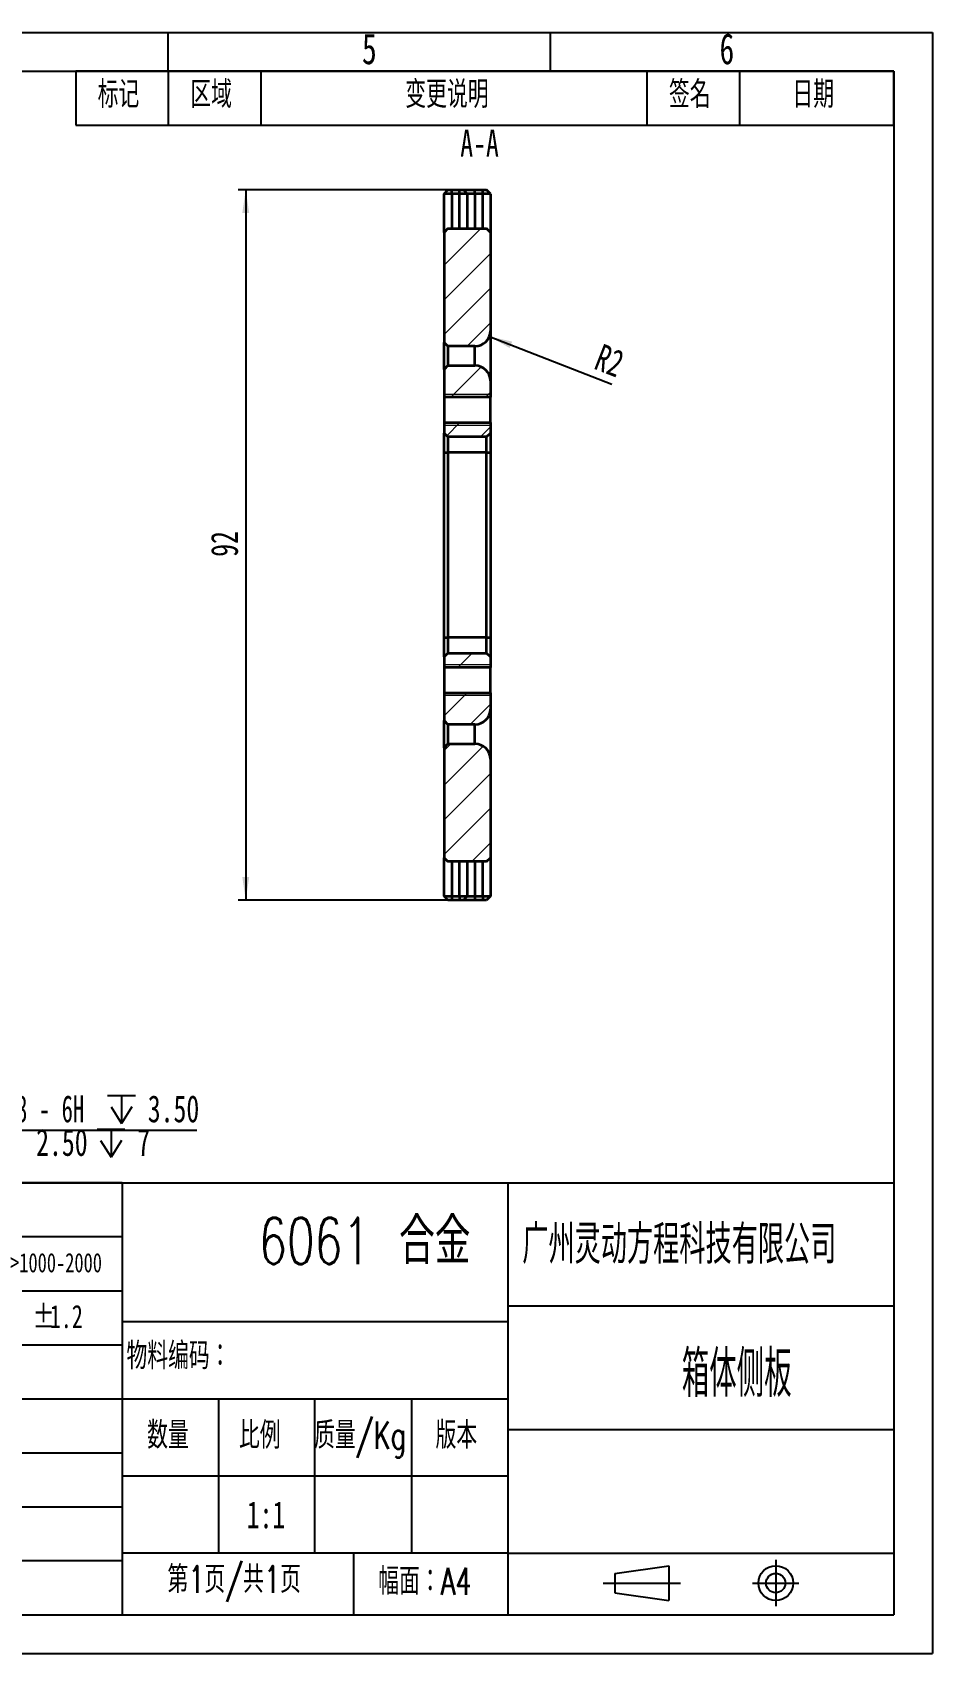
# Model space of a CAD drawing. Header units: millimetres. Extents: x 0 to 297, y 0 to 210.
# Drawn here: x 180.4 to 297, y 0 to 210 of the extents above; entities that cross this region are included whole.
import ezdxf

# ---------------------------------------------------------------- set-up
doc = ezdxf.new("R2010")
doc.units = ezdxf.units.MM
doc.linetypes.add('CENTERX2', pattern=[20.32, 12.7, -2.54, 2.54, -2.54])
for name, color, linetype in [('中心线', 6, 'CENTERX2'), ('尺寸线', 5, 'Continuous'), ('细实线', 7, 'Continuous')]:
    doc.layers.add(name, color=color, linetype=linetype)
doc.layers.add('图框', color=7, linetype='Continuous', lineweight=50)
doc.layers.add('粗实线', color=7, linetype='Continuous', lineweight=25)
doc.styles.add('SLDTEXTSTYLE0', font='TXT', dxfattribs={"width": 0.7, "bigfont": 'bigfont'})
doc.styles.add('SLDTEXTSTYLE1', font='TXT', dxfattribs={"width": 0.7})
doc.styles.add('SLDTEXTSTYLE2', font='TXT', dxfattribs={"width": 0.616621, "bigfont": 'bigfont'})
doc.styles.add('SLDTEXTSTYLE3', font='TXT', dxfattribs={"width": 0.538729, "bigfont": 'bigfont'})
doc.styles.add('SLDTEXTSTYLE5', font='TXT', dxfattribs={"width": 0.616667})
doc.dimstyles.new('SLDDIMSTYLE0', dxfattribs={"dimtxt": 3.5, "dimasz": 3, "dimexe": 0, "dimexo": 0.0625, "dimgap": 0.875, "dimtad": 2, "dimrnd": 1e-09, "dimzin": 12, "dimdsep": 46, "dimtxsty": 'SLDTEXTSTYLE1', "dimsah": 1, "dimcen": 0, "dimadec": 0, "dimazin": 3, "dimtfac": 1, "dimtofl": 0, "dimtmove": 0, "dimatfit": 3, "dimfxl": 0, "dimfrac": 2, "dimtolj": 1, "dimtzin": 12, "dimarcsym": 0})
doc.dimstyles.new('SLDDIMSTYLE3', dxfattribs={"dimtxt": 3.5, "dimasz": 3, "dimexe": 0, "dimexo": 0.0625, "dimgap": 0.875, "dimtad": 0, "dimtih": 1, "dimtoh": 1, "dimdec": 6, "dimrnd": 1e-09, "dimzin": 12, "dimdsep": 46, "dimtxsty": 'SLDTEXTSTYLE1', "dimblk1": 'NONE', "dimsah": 1, "dimcen": 0, "dimadec": 0, "dimazin": 3, "dimtfac": 1, "dimtmove": 0, "dimatfit": 3, "dimldrblk": 'NONE', "dimfxl": 0, "dimfrac": 2, "dimtolj": 1, "dimtzin": 12, "dimarcsym": 0})
doc.dimstyles.new('SLDDIMSTYLE4', dxfattribs={"dimtxt": 3.5, "dimasz": 3, "dimexe": 0, "dimexo": 0.0625, "dimgap": 0.875, "dimtad": 2, "dimrnd": 1e-09, "dimzin": 12, "dimdsep": 46, "dimtxsty": 'SLDTEXTSTYLE1', "dimsah": 1, "dimcen": 0.09, "dimadec": 0, "dimazin": 3, "dimtfac": 1, "dimtofl": 0, "dimtmove": 0, "dimatfit": 3, "dimfxl": 0, "dimfrac": 2, "dimtolj": 1, "dimtzin": 12, "dimarcsym": 0})

# ---------------------------------------------------------------- blocks, each defined once
blk = doc.blocks.new('SW_TABLEANNOTATION_0')
at = {"layer": '细实线', "color": 0}
for p, q in [((0, 0), (0, -7)), ((0, 0), (12, 0)), ((0, 0), (0, -7)), ((106, 0), (0, 0)), ((12, 0), (12, -7)), ((12, 0), (24, 0)), ((24, 0), (24, -7)), ((24, 0), (74, 0)), ((74, 0), (74, -7)), ((74, 0), (86, 0)), ((86, 0), (86, -7)), ((86, 0), (106, 0)), ((106, 0), (106, -7)), ((106, -7), (106, 0)), ((0, -7), (12, -7)), ((0, -7), (106, -7)), ((12, -7), (24, -7)), ((24, -7), (74, -7)), ((74, -7), (86, -7)), ((86, -7), (106, -7))]:
    blk.add_line(p, q, dxfattribs=at)
at = {"layer": '细实线', "color": 0, "char_height": 3.5, "attachment_point": 1, "style": 'SLDTEXTSTYLE0'}
for s, insert in [('标记', (2.85, -1.28)), ('区域', (14.85, -1.28)), ('变更说明', (42.7, -1.28)), ('签名', (76.85, -1.28)), ('日期', (92.85, -1.28))]:
    blk.add_mtext(s, dxfattribs=dict(at, insert=insert))
blk = doc.blocks.new('SW_TABLEANNOTATION_1')
at = {"layer": '细实线', "color": 0}
for p, q in [((0, 0), (0, -7)), ((0, 0), (5, 0)), ((5, 0), (10, 0)), ((10, 0), (21, 0)), ((21, 0), (33, 0)), ((33, 0), (47, 0)), ((47, 0), (63, 0)), ((63, 0), (80, 0)), ((80, 0), (80, -7)), ((0, -7), (0, -14)), ((0, -7), (5, -7)), ((5, -7), (10, -7)), ((10, -7), (10, -14)), ((10, -7), (21, -7)), ((21, -7), (21, -14)), ((21, -7), (33, -7)), ((33, -7), (33, -14)), ((33, -7), (47, -7)), ((47, -7), (47, -14)), ((47, -7), (63, -7)), ((63, -7), (63, -14)), ((63, -7), (80, -7)), ((80, -7), (80, -14)), ((0, -14), (0, -21)), ((0, -14), (5, -14)), ((5, -14), (10, -14)), ((10, -14), (10, -21)), ((10, -14), (21, -14)), ((21, -14), (21, -21)), ((21, -14), (33, -14)), ((33, -14), (33, -21)), ((33, -14), (47, -14)), ((47, -14), (47, -21)), ((47, -14), (63, -14)), ((63, -14), (63, -21)), ((63, -14), (80, -14)), ((80, -14), (80, -21)), ((0, -21), (0, -28)), ((0, -21), (5, -21)), ((5, -21), (10, -21)), ((10, -21), (21, -21)), ((21, -21), (21, -28)), ((21, -21), (21, -28)), ((21, -21), (33, -21)), ((33, -21), (47, -21)), ((47, -21), (63, -21)), ((63, -21), (80, -21)), ((80, -21), (80, -28)), ((0, -28), (5, -28)), ((5, -28), (10, -28)), ((10, -28), (21, -28)), ((21, -28), (33, -28)), ((33, -28), (47, -28)), ((47, -28), (63, -28)), ((63, -28), (80, -28))]:
    blk.add_line(p, q, dxfattribs=at)
at = {"layer": '细实线', "color": 0, "attachment_point": 1}
for s, insert, char_height, style in [('未注线性尺寸公差', (27.75, -1.56), 3.5, 'SLDTEXTSTYLE0'), ('0-6', (3.13, -9.12), 2.5, 'SLDTEXTSTYLE1'), ('>6-30', (12.24, -9.12), 2.5, 'SLDTEXTSTYLE1'), ('>30-120', (22.64, -9.12), 2.5, 'SLDTEXTSTYLE1'), ('>120-400', (35.1, -9.12), 2.5, 'SLDTEXTSTYLE1'), ('>400-1000', (49.55, -9.12), 2.5, 'SLDTEXTSTYLE1'), ('>1000-2000', (65.5, -9.12), 2.5, 'SLDTEXTSTYLE1'), ('%%p', (1.91, -15.84), 3, 'SLDTEXTSTYLE1'), ('0.1', (4.14, -15.84), 3, 'SLDTEXTSTYLE1'), ('%%p', (12.41, -15.84), 3, 'SLDTEXTSTYLE1'), ('0.2', (14.64, -15.84), 3, 'SLDTEXTSTYLE1'), ('%%p', (23.91, -15.84), 3, 'SLDTEXTSTYLE1'), ('0.3', (26.14, -15.84), 3, 'SLDTEXTSTYLE1'), ('%%p', (36.91, -15.84), 3, 'SLDTEXTSTYLE1'), ('0.5', (39.14, -15.84), 3, 'SLDTEXTSTYLE1'), ('%%p', (51.92, -15.84), 3, 'SLDTEXTSTYLE1'), ('0.8', (54.14, -15.84), 3, 'SLDTEXTSTYLE1'), ('%%p', (68.41, -15.84), 3, 'SLDTEXTSTYLE1'), ('1.2', (70.64, -15.84), 3, 'SLDTEXTSTYLE1'), ('未注角度', (4.38, -22.56), 3.5, 'SLDTEXTSTYLE0'), ('%%p', (47.57, -22.56), 3.5, 'SLDTEXTSTYLE1'), ('1', (50.17, -22.56), 3.5, 'SLDTEXTSTYLE1'), ('%%d', (51.7, -22.56), 3.5, 'SLDTEXTSTYLE1')]:
    blk.add_mtext(s, dxfattribs=dict(at, insert=insert, char_height=char_height, style=style))
blk = doc.blocks.new('SW_SYMBOL_HOLE_DEPTH')
at = {"layer": '尺寸线', "color": 0}
for p, q in [((0, 875), (800, 875)), ((100, 555), (400, 75)), ((400, 875), (400, 75)), ((700, 555), (400, 75))]:
    blk.add_line(p, q, dxfattribs=at)
blk = doc.blocks.new('_D_19')
at = {"layer": '尺寸线'}
for p, q in [((164.97, 78.75), (165.62, 76.34)), ((165.62, 76.34), (167.9, 67.81)), ((167.9, 67.81), (201.7, 67.81))]:
    blk.add_line(p, q, dxfattribs=at)
blk.add_solid([(165.62, 76.34), (165.96, 73.32), (166.83, 73.56)], dxfattribs=at)
at = {"layer": '尺寸线', "xscale": 0.004511737089201878, "yscale": 0.004511737089201878, "zscale": 0.004511737089201878}
for p in [(190.13, 68.33), (188.77, 63.98)]:
    blk.add_blockref('SW_SYMBOL_HOLE_DEPTH', p, dxfattribs=at)
at = {"layer": '尺寸线', "char_height": 3.5, "attachment_point": 1}
for s, insert, style in [('8 x  M3 - 6H', (169.49, 72.32), 'SLDTEXTSTYLE5'), ('3.50', (195.34, 72.32), 'SLDTEXTSTYLE1'), ('%%c', (175.45, 67.99), 'SLDTEXTSTYLE1'), ('2.50', (180.88, 67.97), 'SLDTEXTSTYLE1'), ('7', (193.98, 67.97), 'SLDTEXTSTYLE1')]:
    blk.add_mtext(s, dxfattribs=dict(at, insert=insert, style=style))
blk = doc.blocks.new('_None')
blk = doc.blocks.new('_D_24')
at = {"layer": '尺寸线'}
for p, q in [((235.72, 189.6), (207.03, 189.6)), ((208.03, 189.6), (208.03, 97.6)), ((235.72, 97.6), (207.03, 97.6))]:
    blk.add_line(p, q, dxfattribs=at)
for points in [[(208.03, 189.6), (207.58, 186.6), (208.48, 186.6)], [(208.03, 97.6), (208.48, 100.6), (207.58, 100.6)]]:
    blk.add_solid(points, dxfattribs=at)
at = {"layer": '尺寸线', "insert": (203.51, 142.07), "char_height": 3.5, "attachment_point": 1, "rotation": 90, "style": 'SLDTEXTSTYLE1'}
blk.add_mtext('92', dxfattribs=at)
blk = doc.blocks.new('_D_25')
at = {"layer": '尺寸线'}
blk.add_line((239.59, 170.62), (255.47, 164.44), dxfattribs=at)
blk.add_solid([(239.59, 170.62), (242.22, 169.12), (242.55, 169.95)], dxfattribs=at)
at = {"layer": '尺寸线', "insert": (254.24, 169.74), "char_height": 3.5, "attachment_point": 1, "rotation": 338.7318, "style": 'SLDTEXTSTYLE1'}
blk.add_mtext('R2', dxfattribs=at)

msp = doc.modelspace()

# ---------------------------------------------------------------- hatches: boundary and pattern name
at = {"layer": '细实线', "linetype": 'Continuous', "lineweight": 18}
h = msp.add_hatch(dxfattribs=at)
h.set_pattern_fill('ANSI31', color=256, style=0)
edge = h.paths.add_edge_path(flags=0)
edge.add_line((239.7245897, 171.3489408), (239.7245897, 184.0989408))
edge.add_line((239.7245897, 184.0989408), (239.2245897, 184.5989408))
edge.add_line((239.2245897, 184.5989408), (234.2245897, 184.5989408))
edge.add_line((234.2245897, 184.5989408), (233.7245897, 184.0989408))
edge.add_line((233.7245897, 184.0989408), (233.7245897, 169.8489408))
edge.add_line((233.7245897, 169.8489408), (234.2245897, 169.3489408))
edge.add_line((234.2245897, 169.3489408), (237.7245897, 169.3489408))
edge.add_arc((237.7245897, 171.3489408), 2, 270, 360)
h = msp.add_hatch(dxfattribs=at)
h.set_pattern_fill('ANSI31', color=256, style=0)
edge = h.paths.add_edge_path(flags=0)
edge.add_line((239.7245897, 162.7489408), (239.7245897, 164.8489408))
edge.add_arc((237.7245897, 164.8489408), 2, 0, 90)
edge.add_line((237.7245897, 166.8489408), (234.2245897, 166.8489408))
edge.add_line((234.2245897, 166.8489408), (233.7245897, 166.3489408))
edge.add_line((233.7245897, 166.3489408), (233.7245897, 162.7489408))
edge.add_line((233.7245897, 162.7489408), (239.7245897, 162.7489408))
h = msp.add_hatch(dxfattribs=at)
h.set_pattern_fill('ANSI31', color=256, style=0)
h.paths.add_polyline_path([(234.2245897, 157.5989408), (239.2245897, 157.5989408), (239.7245897, 158.0989408), (239.7245897, 159.4489408), (233.7245897, 159.4489408), (233.7245897, 158.0989408)], flags=0)
h = msp.add_hatch(dxfattribs=at)
h.set_pattern_fill('ANSI31', color=256, style=0)
h.paths.add_polyline_path([(239.2245897, 129.5989408), (234.2245897, 129.5989408), (233.7245897, 129.0989408), (233.7245897, 127.7489408), (239.7245897, 127.7489408), (239.7245897, 129.0989408)], flags=0)
h = msp.add_hatch(dxfattribs=at)
h.set_pattern_fill('ANSI31', color=256, style=0)
edge = h.paths.add_edge_path(flags=0)
edge.add_line((239.7245897, 122.3489408), (239.7245897, 124.4489408))
edge.add_line((239.7245897, 124.4489408), (233.7245897, 124.4489408))
edge.add_line((233.7245897, 124.4489408), (233.7245897, 120.8489408))
edge.add_line((233.7245897, 120.8489408), (234.2245897, 120.3489408))
edge.add_line((234.2245897, 120.3489408), (237.7245897, 120.3489408))
edge.add_arc((237.7245897, 122.3489408), 2, 270, 360)
h = msp.add_hatch(dxfattribs=at)
h.set_pattern_fill('ANSI31', color=256, style=0)
edge = h.paths.add_edge_path(flags=0)
edge.add_line((234.2245897, 102.5989408), (239.2245897, 102.5989408))
edge.add_line((239.2245897, 102.5989408), (239.7245897, 103.0989408))
edge.add_line((239.7245897, 103.0989408), (239.7245897, 115.8489408))
edge.add_arc((237.7245897, 115.8489408), 2, 0, 90)
edge.add_line((237.7245897, 117.8489408), (234.2245897, 117.8489408))
edge.add_line((234.2245897, 117.8489408), (233.7245897, 117.3489408))
edge.add_line((233.7245897, 117.3489408), (233.7245897, 103.0989408))
edge.add_line((233.7245897, 103.0989408), (234.2245897, 102.5989408))

# ---------------------------------------------------------------- linework, layer by layer
at = {"color": 7, "linetype": 'Continuous', "lineweight": 35}
for p, q in [((233.7245897, 189.0989408), (234.2245897, 189.5989408)), ((234.7245897, 189.0989408), (233.7245897, 189.0989408)), ((233.7245897, 184.0989408), (233.7245897, 189.0989408)), ((234.2245897, 189.5989408), (234.7245897, 189.5989408)), ((234.7245897, 189.0989408), (234.7245897, 189.5989408)), ((234.7245897, 189.5989408), (235.7245897, 189.5989408)), ((234.7245897, 189.0989408), (234.7245897, 184.5989408)), ((235.7245897, 189.0989408), (234.7245897, 189.0989408)), ((235.7245897, 189.0989408), (235.7245897, 189.5989408)), ((235.7245897, 189.5989408), (236.2245897, 189.5989408)), ((235.7245897, 184.5989408), (235.7245897, 189.0989408)), ((236.7245897, 189.0989408), (235.7245897, 189.0989408)), ((236.7245897, 189.0989408), (236.2245897, 189.5989408)), ((236.2245897, 189.5989408), (237.7245897, 189.5989408)), ((236.7245897, 189.0989408), (236.7245897, 184.5989408)), ((237.7245897, 189.0989408), (236.7245897, 189.0989408)), ((237.7245897, 189.0989408), (237.7245897, 189.5989408)), ((237.7245897, 189.5989408), (238.7245897, 189.5989408)), ((237.7245897, 189.0989408), (237.7245897, 184.5989408)), ((238.7245897, 189.0989408), (237.7245897, 189.0989408)), ((238.7245897, 189.0989408), (238.7245897, 189.5989408)), ((238.7245897, 189.5989408), (239.2245897, 189.5989408)), ((238.7245897, 184.5989408), (238.7245897, 189.0989408)), ((239.7245897, 189.0989408), (238.7245897, 189.0989408)), ((239.7245897, 189.0989408), (239.2245897, 189.5989408)), ((239.7245897, 189.0989408), (239.7245897, 184.0989408)), ((234.2245897, 184.5989408), (233.7245897, 184.0989408)), ((233.7245897, 184.0989408), (233.7245897, 169.8489408)), ((234.2245897, 184.5989408), (239.2245897, 184.5989408)), ((239.7245897, 184.0989408), (239.2245897, 184.5989408)), ((239.7245897, 184.0989408), (239.7245897, 171.3489408)), ((239.7245897, 171.3489408), (239.7245897, 164.8489408)), ((233.7245897, 169.8489408), (234.2245897, 169.3489408)), ((233.7245897, 166.3489408), (233.7245897, 169.8489408)), ((237.7245897, 169.3489408), (234.2245897, 169.3489408)), ((234.2245897, 169.3489408), (234.2245897, 166.8489408)), ((237.7245897, 166.8489408), (237.7245897, 169.3489408)), ((234.2245897, 166.8489408), (233.7245897, 166.3489408)), ((233.7245897, 166.3489408), (233.7245897, 162.7489408)), ((234.2245897, 166.8489408), (237.7245897, 166.8489408)), ((239.7245897, 164.8489408), (239.7245897, 162.7489408)), ((239.7245897, 162.7489408), (233.7245897, 162.7489408)), ((233.7245897, 162.7489408), (233.7245897, 159.4489408)), ((239.7245897, 159.4489408), (239.7245897, 162.7489408)), ((233.7245897, 159.4489408), (239.7245897, 159.4489408)), ((233.7245897, 159.4489408), (233.7245897, 158.0989408)), ((233.7245897, 158.0989408), (234.2245897, 157.5989408)), ((233.7245897, 155.5989408), (233.7245897, 158.0989408)), ((239.2245897, 157.5989408), (234.2245897, 157.5989408)), ((234.2245897, 157.5989408), (234.2245897, 155.5989408)), ((239.2245897, 157.5989408), (239.7245897, 158.0989408)), ((239.2245897, 155.5989408), (239.2245897, 157.5989408)), ((239.7245897, 159.4489408), (239.7245897, 158.0989408)), ((239.7245897, 158.0989408), (239.7245897, 155.5989408)), ((233.7245897, 155.5989408), (234.2245897, 155.5989408)), ((233.7245897, 131.5989408), (233.7245897, 155.5989408)), ((239.2245897, 155.5989408), (234.2245897, 155.5989408)), ((234.2245897, 155.5989408), (234.2245897, 131.5989408)), ((239.2245897, 155.5989408), (239.7245897, 155.5989408)), ((239.2245897, 131.5989408), (239.2245897, 155.5989408)), ((239.7245897, 155.5989408), (239.7245897, 131.5989408)), ((233.7245897, 131.5989408), (234.2245897, 131.5989408)), ((233.7245897, 129.0989408), (233.7245897, 131.5989408)), ((234.2245897, 131.5989408), (234.2245897, 129.5989408)), ((239.2245897, 131.5989408), (234.2245897, 131.5989408)), ((239.2245897, 129.5989408), (239.2245897, 131.5989408)), ((239.2245897, 131.5989408), (239.7245897, 131.5989408)), ((239.7245897, 131.5989408), (239.7245897, 129.0989408)), ((234.2245897, 129.5989408), (233.7245897, 129.0989408)), ((233.7245897, 129.0989408), (233.7245897, 127.7489408)), ((234.2245897, 129.5989408), (239.2245897, 129.5989408)), ((239.7245897, 129.0989408), (239.2245897, 129.5989408)), ((239.7245897, 129.0989408), (239.7245897, 127.7489408)), ((239.7245897, 127.7489408), (233.7245897, 127.7489408)), ((233.7245897, 127.7489408), (233.7245897, 124.4489408)), ((239.7245897, 124.4489408), (239.7245897, 127.7489408)), ((233.7245897, 124.4489408), (239.7245897, 124.4489408)), ((233.7245897, 124.4489408), (233.7245897, 120.8489408)), ((239.7245897, 124.4489408), (239.7245897, 122.3489408)), ((239.7245897, 122.3489408), (239.7245897, 115.8489408)), ((233.7245897, 120.8489408), (234.2245897, 120.3489408)), ((233.7245897, 117.3489408), (233.7245897, 120.8489408)), ((237.7245897, 120.3489408), (234.2245897, 120.3489408)), ((234.2245897, 120.3489408), (234.2245897, 117.8489408)), ((237.7245897, 117.8489408), (237.7245897, 120.3489408)), ((234.2245897, 117.8489408), (233.7245897, 117.3489408)), ((234.2245897, 117.8489408), (237.7245897, 117.8489408)), ((233.7245897, 117.3489408), (233.7245897, 103.0989408)), ((239.7245897, 115.8489408), (239.7245897, 103.0989408)), ((233.7245897, 103.0989408), (234.2245897, 102.5989408)), ((233.7245897, 98.0989408), (233.7245897, 103.0989408)), ((239.2245897, 102.5989408), (239.7245897, 103.0989408)), ((239.7245897, 103.0989408), (239.7245897, 98.0989408)), ((239.2245897, 102.5989408), (234.2245897, 102.5989408)), ((234.7245897, 102.5989408), (234.7245897, 98.0989408)), ((235.7245897, 98.0989408), (235.7245897, 102.5989408)), ((236.7245897, 102.5989408), (236.7245897, 98.0989408)), ((237.7245897, 102.5989408), (237.7245897, 98.0989408)), ((238.7245897, 98.0989408), (238.7245897, 102.5989408)), ((233.7245897, 98.0989408), (234.7245897, 98.0989408)), ((234.2245897, 97.5989408), (233.7245897, 98.0989408)), ((234.7245897, 97.5989408), (234.2245897, 97.5989408)), ((234.7245897, 98.0989408), (234.7245897, 97.5989408)), ((234.7245897, 98.0989408), (235.7245897, 98.0989408)), ((235.7245897, 97.5989408), (234.7245897, 97.5989408)), ((235.7245897, 98.0989408), (235.7245897, 97.5989408)), ((235.7245897, 98.0989408), (236.7245897, 98.0989408)), ((236.2245897, 97.5989408), (235.7245897, 97.5989408)), ((236.7245897, 98.0989408), (236.2245897, 97.5989408)), ((237.7245897, 97.5989408), (236.2245897, 97.5989408)), ((236.7245897, 98.0989408), (237.7245897, 98.0989408)), ((237.7245897, 98.0989408), (237.7245897, 97.5989408)), ((237.7245897, 98.0989408), (238.7245897, 98.0989408)), ((238.7245897, 97.5989408), (237.7245897, 97.5989408)), ((238.7245897, 98.0989408), (238.7245897, 97.5989408)), ((238.7245897, 98.0989408), (239.7245897, 98.0989408)), ((239.2245897, 97.5989408), (238.7245897, 97.5989408)), ((239.7245897, 98.0989408), (239.2245897, 97.5989408))]:
    msp.add_line(p, q, dxfattribs=at)
at = {"color": 7, "linetype": 'Continuous', "lineweight": 18}
for p, q in [((239.7245897, 163.0989408), (233.7245897, 163.0989408)), ((239.7245897, 159.0989408), (233.7245897, 159.0989408)), ((239.7245897, 128.0989408), (233.7245897, 128.0989408)), ((239.7245897, 124.0989408), (233.7245897, 124.0989408))]:
    msp.add_line(p, q, dxfattribs=at)
at = {"color": 7, "linetype": 'Continuous', "lineweight": 35}
for centre, start, end in [((237.7245897, 171.3489408), 270, 0), ((237.7245897, 164.8489408), 0, 90), ((237.7245897, 122.3489408), 270, 0), ((237.7245897, 115.8489408), 0, 90)]:
    msp.add_arc(centre, 2, start, end, dxfattribs=at)
at = {"layer": '中心线'}
for p, q in [((276.6807843, 12.1342907), (276.6807843, 6.1342907)), ((254.3262578, 9.1342907), (264.3262578, 9.1342907)), ((273.6807843, 9.1342907), (279.6807843, 9.1342907))]:
    msp.add_line(p, q, dxfattribs=at)
at = {"layer": '粗实线'}
for p, q in [((25, 205), (292, 205)), ((292, 205), (292, 5)), ((112, 61), (292, 61)), ((255.8262578, 10.3842907), (262.8262578, 11.3842907)), ((262.8262578, 11.3842907), (262.8262578, 6.8842907)), ((255.8262578, 10.3842907), (255.8262578, 7.8842907)), ((255.8262578, 7.8842907), (262.8262578, 6.8842907)), ((25, 5), (292, 5))]:
    msp.add_line(p, q, dxfattribs=at)
for radius in [2.25, 1.25]:
    msp.add_circle((276.6807843, 9.1342907), radius, dxfattribs=at)
at = {"layer": '细实线'}
for p, q in [((0, 210), (297, 210)), ((198, 205), (198, 210)), ((247.5, 205), (247.5, 210)), ((297, 210), (297, 0)), ((192, 61), (192, 5)), ((242, 61), (242, 5)), ((292, 45), (242, 45)), ((192, 43), (242, 43)), ((112, 33), (192, 33)), ((192, 33), (242, 33)), ((204.5, 33), (204.5, 13)), ((217, 13), (217, 33)), ((229.5, 33), (229.5, 13)), ((292, 29), (242, 29)), ((112, 26), (192, 26)), ((242, 23), (192, 23)), ((112, 19), (192, 19)), ((242, 13), (192, 13)), ((222, 13), (222, 5)), ((242, 13), (292, 13)), ((192, 12), (112, 12)), ((0, 0), (297, 0))]:
    msp.add_line(p, q, dxfattribs=at)

# ---------------------------------------------------------------- block references
for name, p in [('SW_TABLEANNOTATION_0', (186, 205)), ('SW_TABLEANNOTATION_1', (112.0007917, 61.0070374))]:
    msp.add_blockref(name, p, dxfattribs=at)

# ---------------------------------------------------------------- texts
at = {"layer": '图框'}
for s, insert, char_height, attachment_point, style in [('5', (223.0885135, 209.8869199), 4, 1, 'SLDTEXTSTYLE1'), ('6', (269.4005369, 209.8869199), 4, 1, 'SLDTEXTSTYLE1'), ('6061 合金', (223.4446778, 56.4554103), 6, 2, 'SLDTEXTSTYLE0'), ('广州灵动方程科技有限公司', (243.8452362, 55.4968985), 5, 1, 'SLDTEXTSTYLE2'), ('物料编码：', (192.5793345, 40.3195042), 3.5, 1, 'SLDTEXTSTYLE0'), ('箱体侧板', (271.6262896, 39.2437219), 6, 2, 'SLDTEXTSTYLE3'), ('数量', (195.2585289, 30.0414096), 3.5, 1, 'SLDTEXTSTYLE0'), ('比例', (207.152454, 30.0414096), 3.5, 1, 'SLDTEXTSTYLE0'), ('质量/Kg', (216.8820442, 30.0414095), 3.5, 1, 'SLDTEXTSTYLE0'), ('版本', (232.6177463, 30.0414096), 3.5, 1, 'SLDTEXTSTYLE0'), ('1:1', (208.1559731, 19.7390396), 3.5, 1, 'SLDTEXTSTYLE1'), ('第1页/共1页', (197.8882411, 11.3598808), 3.5, 1, 'SLDTEXTSTYLE0'), ('幅面：A4', (225.1925109, 11.1164645), 3.5, 1, 'SLDTEXTSTYLE0')]:
    msp.add_mtext(s, dxfattribs=dict(at, insert=insert, char_height=char_height, attachment_point=attachment_point, style=style))
at = {"layer": '细实线', "insert": (238.3151417, 197.3856889), "char_height": 3.5, "attachment_point": 2, "style": 'SLDTEXTSTYLE1'}
msp.add_mtext('A-A', dxfattribs=at)

# ---------------------------------------------------------------- dimensions: what is measured, and where the dimension line sits
at = {"layer": '尺寸线'}
dim = msp.add_linear_dim(base=(208.0257477, 97.5989408), p1=(235.7245897, 189.5989408), p2=(235.7245897, 97.5989408), angle=90, dimstyle='SLDDIMSTYLE4', dxfattribs=at)
dim.commit()
dim.dimension.update_dxf_attribs({"geometry": '_D_24', "text_midpoint": (208.0257477, 143.5989408), "dimtype": 160})
dim = msp.add_radius_dim(center=(237.7245897, 171.3489408), mpoint=(239.588375, 170.6234726), dimstyle='SLDDIMSTYLE0', dxfattribs=at)
dim.commit()
dim.dimension.update_dxf_attribs({"geometry": '_D_25', "text_midpoint": (254.1599495, 164.9515806), "dimtype": 164})
dim = msp.add_diameter_dim_2p(p1=(164.9729856, 78.7523585), p2=(165.6189313, 76.3372489), text='8 x  M3 - 6H {\\fGDT;x} 3.50\\P%%c 2.50 {\\fGDT;x} 7\\P', dimstyle='SLDDIMSTYLE3', override={"dimpost": '<>'}, dxfattribs=at)
dim.commit()
dim.dimension.update_dxf_attribs({"geometry": '_D_19', "text_midpoint": (185.5925326, 67.7993373), "dimtype": 163})

doc.saveas('drawing.dxf')
